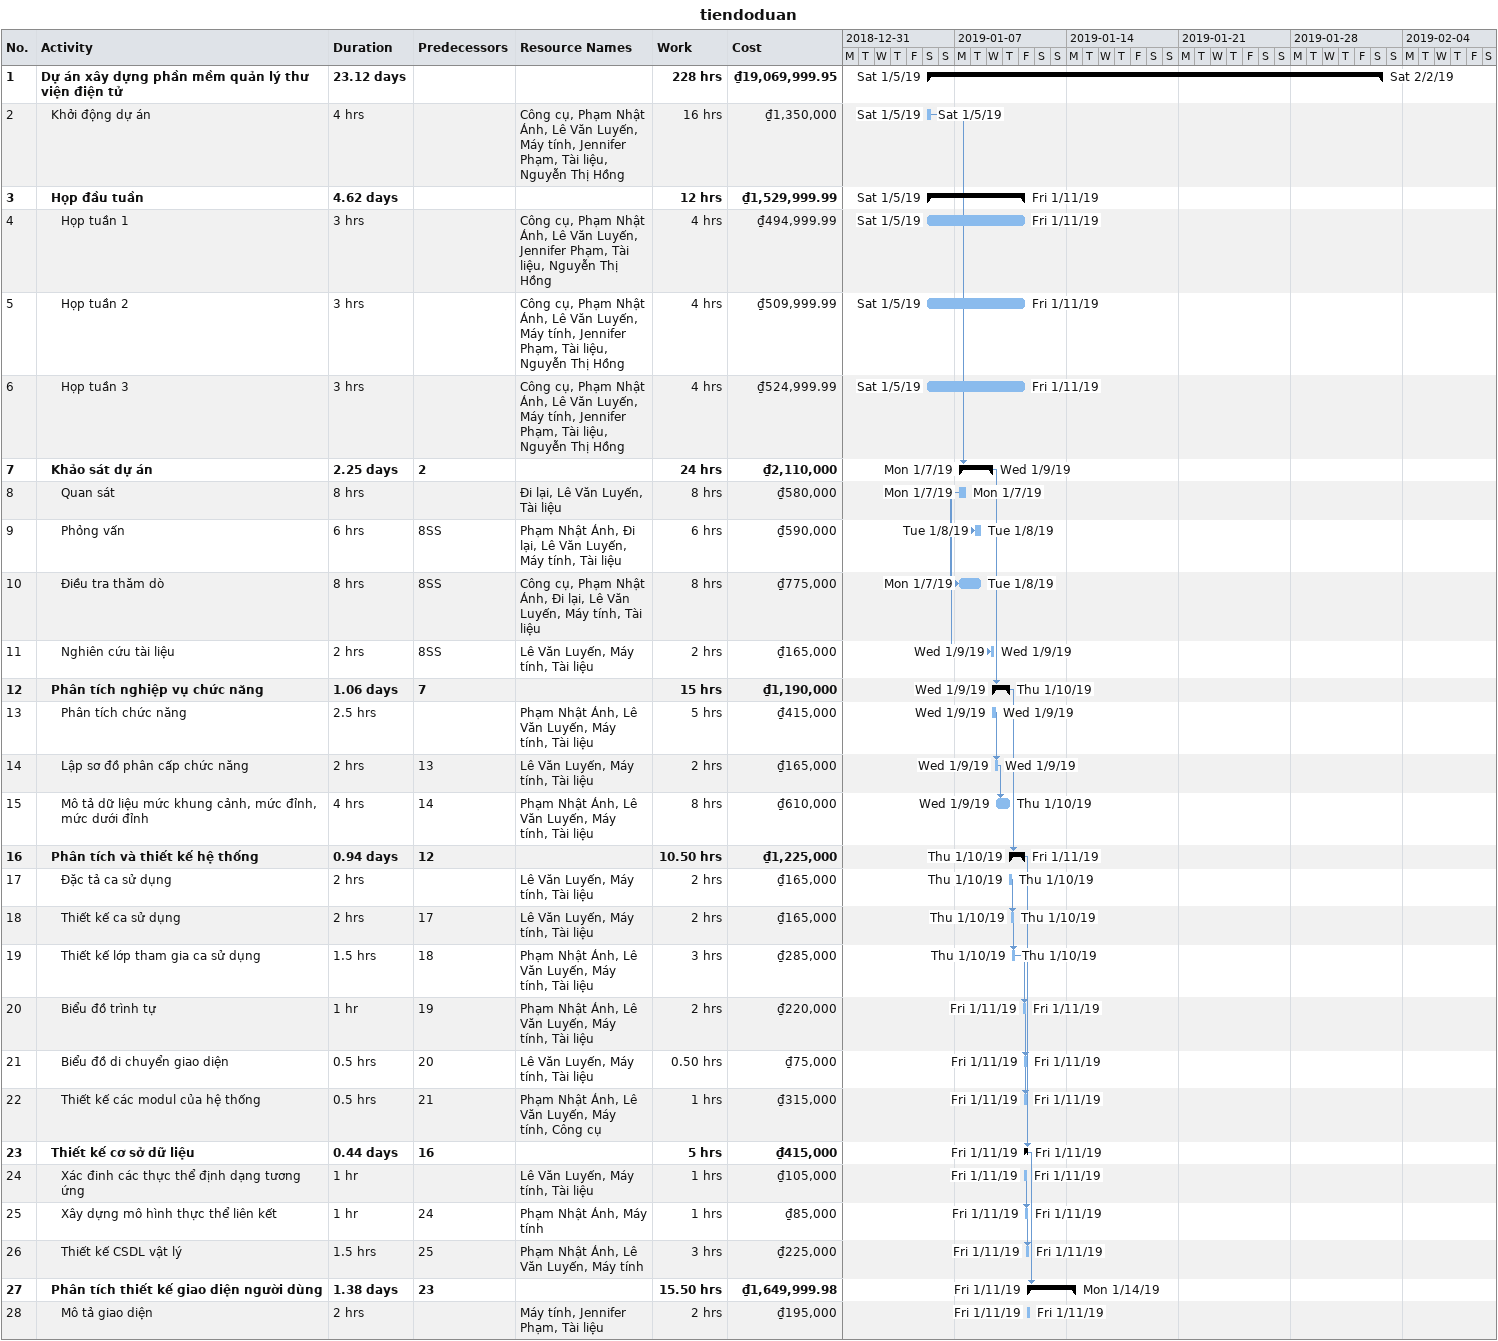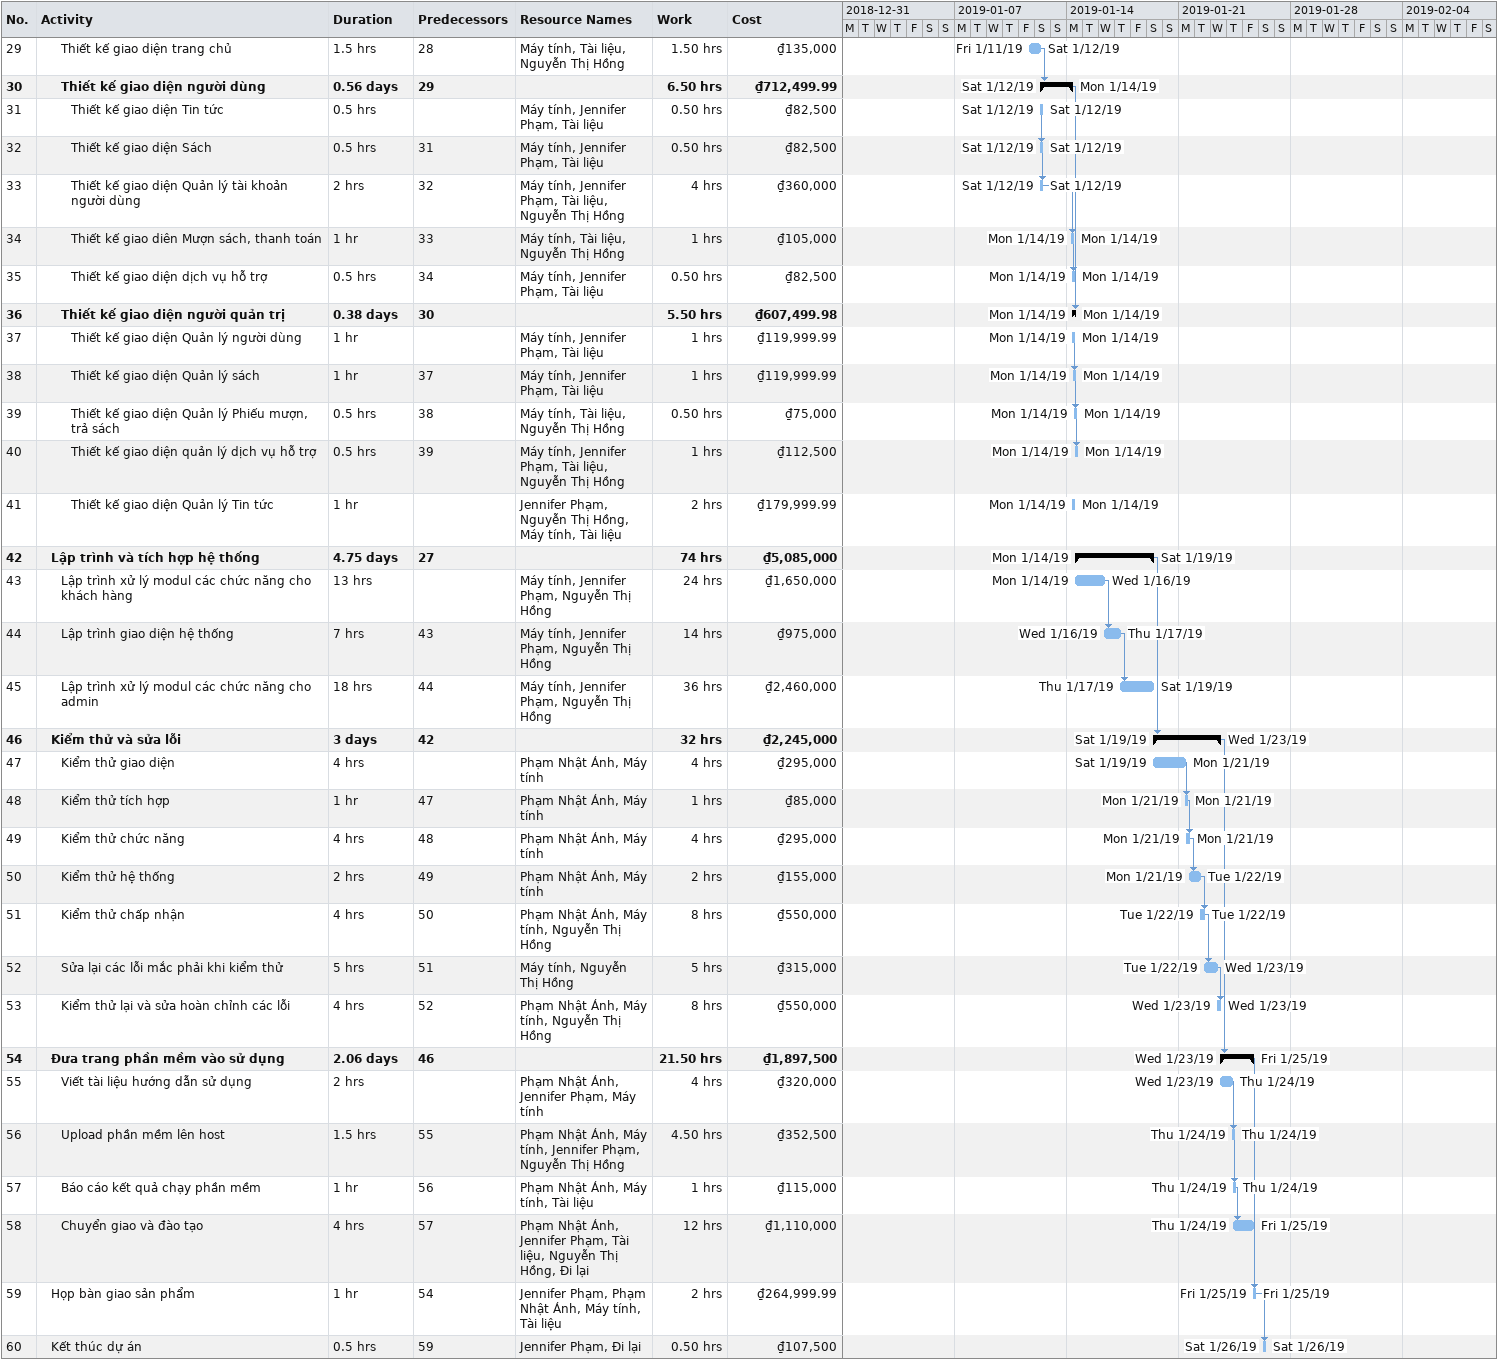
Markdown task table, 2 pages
tiendoduan

| ID | Level | Task | Duration | Start | Finish | Predecessors | Resources | Work (h) | Cost (₫) |
|---|---|---|---|---|---|---|---|---|---|
| 1 | 1 | **Dự án xây dựng phần mềm quản lý thư viện điện tử** | 23.12d | 2019-01-05 | 2019-02-02 |  |  | 228 | 19069999.95 |
| 2 | 2 | Khởi động dự án | 4h | 2019-01-05 | 2019-01-05 |  | Công cụ, Phạm Nhật Ánh, Lê Văn Luyến, Máy tính, Jennifer Phạm, Tài liệu, Nguyễn Thị Hồng | 16 | 1350000 |
| 3 | 2 | **Họp đầu tuần** | 4.62d | 2019-01-05 | 2019-01-11 |  |  | 12 | 1529999.99 |
| 4 | 3 | Họp tuần 1 | 3h | 2019-01-05 | 2019-01-11 |  | Công cụ, Phạm Nhật Ánh, Lê Văn Luyến, Jennifer Phạm, Tài liệu, Nguyễn Thị Hồng | 4 | 494999.99 |
| 5 | 3 | Họp tuần 2 | 3h | 2019-01-05 | 2019-01-11 |  | Công cụ, Phạm Nhật Ánh, Lê Văn Luyến, Máy tính, Jennifer Phạm, Tài liệu, Nguyễn Thị Hồng | 4 | 509999.99 |
| 6 | 3 | Họp tuần 3 | 3h | 2019-01-05 | 2019-01-11 |  | Công cụ, Phạm Nhật Ánh, Lê Văn Luyến, Máy tính, Jennifer Phạm, Tài liệu, Nguyễn Thị Hồng | 4 | 524999.99 |
| 7 | 2 | **Khảo sát dự án** | 2.25d | 2019-01-07 | 2019-01-09 | 2 |  | 24 | 2110000 |
| 8 | 3 | Quan sát | 8h | 2019-01-07 | 2019-01-07 |  | Đi lại, Lê Văn Luyến, Tài liệu | 8 | 580000 |
| 9 | 3 | Phỏng vấn | 6h | 2019-01-08 | 2019-01-08 | 8SS | Phạm Nhật Ánh, Đi lại, Lê Văn Luyến, Máy tính, Tài liệu | 6 | 590000 |
| 10 | 3 | Điều tra thăm dò | 8h | 2019-01-07 | 2019-01-08 | 8SS | Công cụ, Phạm Nhật Ánh, Đi lại, Lê Văn Luyến, Máy tính, Tài liệu | 8 | 775000 |
| 11 | 3 | Nghiên cứu tài liệu | 2h | 2019-01-09 | 2019-01-09 | 8SS | Lê Văn Luyến, Máy tính, Tài liệu | 2 | 165000 |
| 12 | 2 | **Phân tích nghiệp vụ chức năng** | 1.06d | 2019-01-09 | 2019-01-10 | 7 |  | 15 | 1190000 |
| 13 | 3 | Phân tích chức năng | 2.5h | 2019-01-09 | 2019-01-09 |  | Phạm Nhật Ánh, Lê Văn Luyến, Máy tính, Tài liệu | 5 | 415000 |
| 14 | 3 | Lập sơ đồ phân cấp chức năng | 2h | 2019-01-09 | 2019-01-09 | 13 | Lê Văn Luyến, Máy tính, Tài liệu | 2 | 165000 |
| 15 | 3 | Mô tả dữ liệu mức khung cảnh, mức đỉnh, mức dưới đỉnh | 4h | 2019-01-09 | 2019-01-10 | 14 | Phạm Nhật Ánh, Lê Văn Luyến, Máy tính, Tài liệu | 8 | 610000 |
| 16 | 2 | **Phân tích và thiết kế hệ thống** | 0.94d | 2019-01-10 | 2019-01-11 | 12 |  | 10.50 | 1225000 |
| 17 | 3 | Đặc tả ca sử dụng | 2h | 2019-01-10 | 2019-01-10 |  | Lê Văn Luyến, Máy tính, Tài liệu | 2 | 165000 |
| 18 | 3 | Thiết kế ca sử dụng | 2h | 2019-01-10 | 2019-01-10 | 17 | Lê Văn Luyến, Máy tính, Tài liệu | 2 | 165000 |
| 19 | 3 | Thiết kế lớp tham gia ca sử dụng | 1.5h | 2019-01-10 | 2019-01-10 | 18 | Phạm Nhật Ánh, Lê Văn Luyến, Máy tính, Tài liệu | 3 | 285000 |
| 20 | 3 | Biểu đồ trình tự | 1h | 2019-01-11 | 2019-01-11 | 19 | Phạm Nhật Ánh, Lê Văn Luyến, Máy tính, Tài liệu | 2 | 220000 |
| 21 | 3 | Biểu đồ di chuyển giao diện | 0.5h | 2019-01-11 | 2019-01-11 | 20 | Lê Văn Luyến, Máy tính, Tài liệu | 0.50 | 75000 |
| 22 | 3 | Thiết kế các modul của hệ thống | 0.5h | 2019-01-11 | 2019-01-11 | 21 | Phạm Nhật Ánh, Lê Văn Luyến, Máy tính, Công cụ | 1 | 315000 |
| 23 | 2 | **Thiết kế cơ sở dữ liệu** | 0.44d | 2019-01-11 | 2019-01-11 | 16 |  | 5 | 415000 |
| 24 | 3 | Xác đinh các thực thể định dạng tương ứng | 1h | 2019-01-11 | 2019-01-11 |  | Lê Văn Luyến, Máy tính, Tài liệu | 1 | 105000 |
| 25 | 3 | Xây dựng mô hình thực thể liên kết | 1h | 2019-01-11 | 2019-01-11 | 24 | Phạm Nhật Ánh, Máy tính | 1 | 85000 |
| 26 | 3 | Thiết kế CSDL vật lý | 1.5h | 2019-01-11 | 2019-01-11 | 25 | Phạm Nhật Ánh, Lê Văn Luyến, Máy tính | 3 | 225000 |
| 27 | 2 | **Phân tích thiết kế giao diện người dùng** | 1.38d | 2019-01-11 | 2019-01-14 | 23 |  | 15.50 | 1649999.98 |
| 28 | 3 | Mô tả giao diện | 2h | 2019-01-11 | 2019-01-11 |  | Máy tính, Jennifer Phạm, Tài liệu | 2 | 195000 |
| 29 | 3 | Thiết kế giao diện trang chủ | 1.5h | 2019-01-11 | 2019-01-12 | 28 | Máy tính, Tài liệu, Nguyễn Thị Hồng | 1.50 | 135000 |
| 30 | 3 | **Thiết kế giao diện người dùng** | 0.56d | 2019-01-12 | 2019-01-14 | 29 |  | 6.50 | 712499.99 |
| 31 | 4 | Thiết kế giao diện Tin tức | 0.5h | 2019-01-12 | 2019-01-12 |  | Máy tính, Jennifer Phạm, Tài liệu | 0.50 | 82500 |
| 32 | 4 | Thiết kế giao diện Sách | 0.5h | 2019-01-12 | 2019-01-12 | 31 | Máy tính, Jennifer Phạm, Tài liệu | 0.50 | 82500 |
| 33 | 4 | Thiết kế giao diện Quản lý tài khoản người dùng | 2h | 2019-01-12 | 2019-01-12 | 32 | Máy tính, Jennifer Phạm, Tài liệu, Nguyễn Thị Hồng | 4 | 360000 |
| 34 | 4 | Thiết kế giao diên Mượn sách, thanh toán | 1h | 2019-01-14 | 2019-01-14 | 33 | Máy tính, Tài liệu, Nguyễn Thị Hồng | 1 | 105000 |
| 35 | 4 | Thiết kế giao diện dịch vụ hỗ trợ | 0.5h | 2019-01-14 | 2019-01-14 | 34 | Máy tính, Jennifer Phạm, Tài liệu | 0.50 | 82500 |
| 36 | 3 | **Thiết kế giao diện người quản trị** | 0.38d | 2019-01-14 | 2019-01-14 | 30 |  | 5.50 | 607499.98 |
| 37 | 4 | Thiết kế giao diện Quản lý người dùng | 1h | 2019-01-14 | 2019-01-14 |  | Máy tính, Jennifer Phạm, Tài liệu | 1 | 119999.99 |
| 38 | 4 | Thiết kế giao diện Quản lý sách | 1h | 2019-01-14 | 2019-01-14 | 37 | Máy tính, Jennifer Phạm, Tài liệu | 1 | 119999.99 |
| 39 | 4 | Thiết kế giao diện Quản lý Phiếu mượn, trả sách | 0.5h | 2019-01-14 | 2019-01-14 | 38 | Máy tính, Tài liệu, Nguyễn Thị Hồng | 0.50 | 75000 |
| 40 | 4 | Thiết kế giao diện quản lý dịch vụ hỗ trợ | 0.5h | 2019-01-14 | 2019-01-14 | 39 | Máy tính, Jennifer Phạm, Tài liệu, Nguyễn Thị Hồng | 1 | 112500 |
| 41 | 4 | Thiết kế giao diện Quản lý Tin tức | 1h | 2019-01-14 | 2019-01-14 |  | Jennifer Phạm, Nguyễn Thị Hồng, Máy tính, Tài liệu | 2 | 179999.99 |
| 42 | 2 | **Lập trình và tích hợp hệ thống** | 4.75d | 2019-01-14 | 2019-01-19 | 27 |  | 74 | 5085000 |
| 43 | 3 | Lập trình xử lý modul các chức năng cho khách hàng | 13h | 2019-01-14 | 2019-01-16 |  | Máy tính, Jennifer Phạm, Nguyễn Thị Hồng | 24 | 1650000 |
| 44 | 3 | Lập trình giao diện hệ thống | 7h | 2019-01-16 | 2019-01-17 | 43 | Máy tính, Jennifer Phạm, Nguyễn Thị Hồng | 14 | 975000 |
| 45 | 3 | Lập trình xử lý modul các chức năng cho admin | 18h | 2019-01-17 | 2019-01-19 | 44 | Máy tính, Jennifer Phạm, Nguyễn Thị Hồng | 36 | 2460000 |
| 46 | 2 | **Kiểm thử và sửa lỗi** | 3d | 2019-01-19 | 2019-01-23 | 42 |  | 32 | 2245000 |
| 47 | 3 | Kiểm thử giao diện | 4h | 2019-01-19 | 2019-01-21 |  | Phạm Nhật Ánh, Máy tính | 4 | 295000 |
| 48 | 3 | Kiểm thử tích hợp | 1h | 2019-01-21 | 2019-01-21 | 47 | Phạm Nhật Ánh, Máy tính | 1 | 85000 |
| 49 | 3 | Kiểm thử chức năng | 4h | 2019-01-21 | 2019-01-21 | 48 | Phạm Nhật Ánh, Máy tính | 4 | 295000 |
| 50 | 3 | Kiểm thử hệ thống | 2h | 2019-01-21 | 2019-01-22 | 49 | Phạm Nhật Ánh, Máy tính | 2 | 155000 |
| 51 | 3 | Kiểm thử chấp nhận | 4h | 2019-01-22 | 2019-01-22 | 50 | Phạm Nhật Ánh, Máy tính, Nguyễn Thị Hồng | 8 | 550000 |
| 52 | 3 | Sửa lại các lỗi mắc phải khi kiểm thử | 5h | 2019-01-22 | 2019-01-23 | 51 | Máy tính, Nguyễn Thị Hồng | 5 | 315000 |
| 53 | 3 | Kiểm thử lại và sửa hoàn chỉnh các lỗi | 4h | 2019-01-23 | 2019-01-23 | 52 | Phạm Nhật Ánh, Máy tính, Nguyễn Thị Hồng | 8 | 550000 |
| 54 | 2 | **Đưa trang phần mềm vào sử dụng** | 2.06d | 2019-01-23 | 2019-01-25 | 46 |  | 21.50 | 1897500 |
| 55 | 3 | Viết tài liệu hướng dẫn sử dụng | 2h | 2019-01-23 | 2019-01-24 |  | Phạm Nhật Ánh, Jennifer Phạm, Máy tính | 4 | 320000 |
| 56 | 3 | Upload phần mềm lên host | 1.5h | 2019-01-24 | 2019-01-24 | 55 | Phạm Nhật Ánh, Máy tính, Jennifer Phạm, Nguyễn Thị Hồng | 4.50 | 352500 |
| 57 | 3 | Báo cáo kết quả chạy phần mềm | 1h | 2019-01-24 | 2019-01-24 | 56 | Phạm Nhật Ánh, Máy tính, Tài liệu | 1 | 115000 |
| 58 | 3 | Chuyển giao và đào tạo | 4h | 2019-01-24 | 2019-01-25 | 57 | Phạm Nhật Ánh, Jennifer Phạm, Tài liệu, Nguyễn Thị Hồng, Đi lại | 12 | 1110000 |
| 59 | 2 | Họp bàn giao sản phẩm | 1h | 2019-01-25 | 2019-01-25 | 54 | Jennifer Phạm, Phạm Nhật Ánh, Máy tính, Tài liệu | 2 | 264999.99 |
| 60 | 2 | Kết thúc dự án | 0.5h | 2019-01-26 | 2019-01-26 | 59 | Jennifer Phạm, Đi lại | 0.50 | 107500 |
